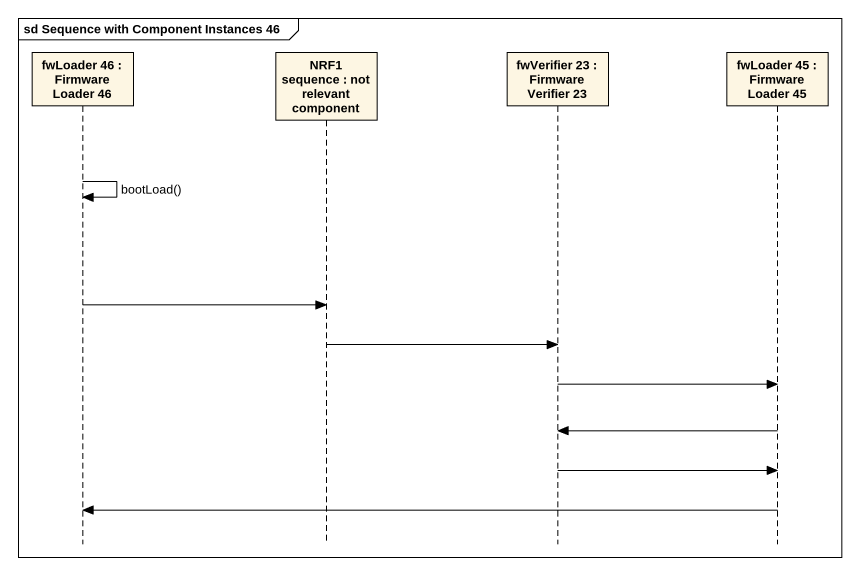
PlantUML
@startuml
mainframe sd Sequence with Component Instances 46
hide footbox
participant "fwLoader 46 : Firmware Loader 46" as fwLoader_46
participant "NRF1 sequence : not relevant component" as NRF1_sequence
participant "fwVerifier 23 : Firmware Verifier 23" as fwVerifier_23
participant "fwLoader 45 : Firmware Loader 45" as fwLoader_45

fwLoader_46 -> fwLoader_46 : bootLoad()
fwLoader_46 -> NRF1_sequence
NRF1_sequence -> fwVerifier_23
fwVerifier_23 -> fwLoader_45
fwLoader_45 -> fwVerifier_23
fwVerifier_23 -> fwLoader_45
fwLoader_45 -> fwLoader_46
@enduml
